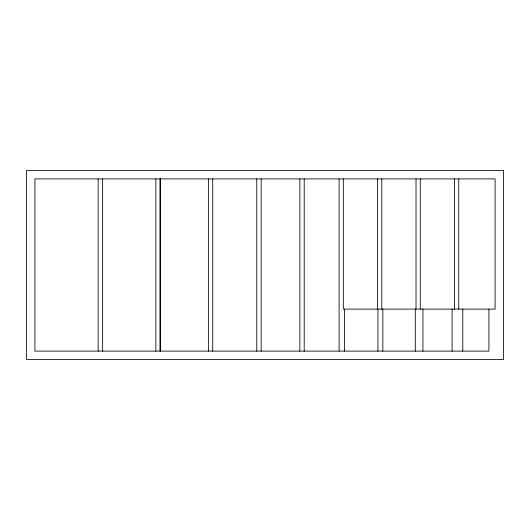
<?xml version="1.0" encoding="UTF-8"?>
<svg xmlns="http://www.w3.org/2000/svg" width="530" height="530" viewBox="0 0 530 530"><rect width="100%" height="100%" fill="white"/><g stroke="black" fill="none" stroke-linecap="round" stroke-linejoin="round"><path stroke-width="0.79" d="M488.925 309.103L488.925 351.112L34.901 351.112L34.901 178.888L495.1 178.888L495.1 309.103L343.321 309.103L343.321 178.888M462.796 309.103L462.796 351.112M458.748 178.888L458.748 309.103M454.495 178.888L454.495 309.103M452.09 309.103L452.09 351.112M422.933 309.103L422.933 351.112M420.277 178.888L420.277 309.103M416.017 178.888L416.017 309.103M415.295 309.103L415.295 351.112M382.845 309.103L382.845 351.112M381.799 178.888L381.799 309.103M377.93 309.103L377.93 351.112M377.546 178.888L377.546 309.103M344.586 309.103L344.586 351.112M339.094 178.888L339.094 351.112M304.207 178.888L304.207 351.112M299.861 178.888L299.861 351.112M261.164 178.888L261.164 351.112M256.765 178.888L256.765 351.112M212.729 178.888L212.729 351.112M208.376 178.888L208.376 351.112M160.265 178.888L160.265 351.112M160.073 178.888L160.073 351.112M155.873 178.888L155.873 351.112M102.641 178.888L102.641 351.112M98.156 178.888L98.156 351.112M503.5 170.488L26.5 170.488L26.5 359.512L503.5 359.512L503.5 170.488"/></g></svg>
